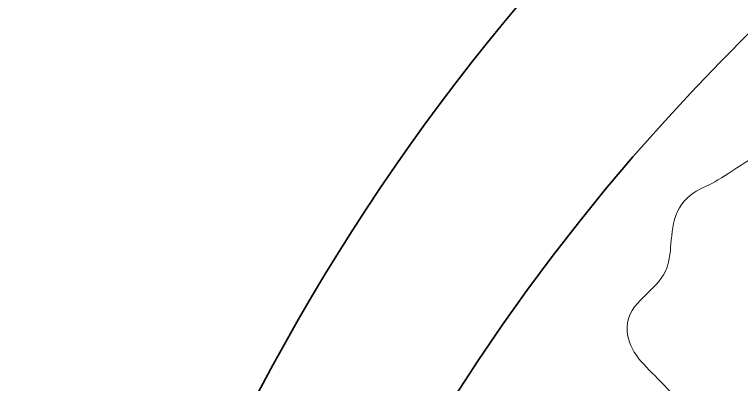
# Model space of a CAD drawing. Header units: millimetres. Extents: x -187 to 113, y -78 to 72.
# Drawn here: x -186.57 to -161.13, y 32.21 to 45.14 of the extents above; entities that cross this region are included whole.
import ezdxf

# ---------------------------------------------------------------- set-up
doc = ezdxf.new("R2010")
doc.units = ezdxf.units.MM
doc.header["$MEASUREMENT"] = 0
doc.layers.add('layer 1', color=7, linetype='Continuous')

msp = doc.modelspace()

# ---------------------------------------------------------------- linework, layer by layer
at = {"layer": 'layer 1', "color": 1, "lineweight": 35}
msp.add_open_spline([(38.43276, 72.15664), (38.43276, 72.15664), (-111.56738, 72.15664), (-111.56738, 72.15664), (-111.56738, 72.15664), (-152.98848, 72.15664), (-186.56732, 38.5779), (-186.56732, -2.84336), (-186.56732, -2.84336), (-186.56732, -44.26448), (-152.98848, -77.84336), (-111.56738, -77.84336), (-111.56738, -77.84336), (-111.56738, -77.84336), (38.43276, -77.84336), (38.43276, -77.84336), (38.43276, -77.84336), (79.85412, -77.84336), (113.43268, -44.26448), (113.43268, -2.84336), (113.43268, -2.84336), (113.43268, 38.5779), (79.85412, 72.15664), (38.43276, 72.15664)], degree=3, knots=[0, 0, 0, 0, 0.14285714, 0.14285714, 0.14285714, 0.14285715, 0.28571429, 0.28571429, 0.28571429, 0.2857143, 0.42857143, 0.42857143, 0.42857143, 0.42857144, 0.57142857, 0.57142857, 0.57142857, 0.57142858, 0.71428571, 0.71428571, 0.71428571, 0.71428572, 1, 1, 1, 1], dxfattribs=at)
msp.add_open_spline([(-117.87722, 66.47888), (-152.71358, 59.99508), (-179.22136, 33.43024), (-181.29874, 1.06578)], degree=3, dxfattribs=at)
at = {"layer": 'layer 1', "color": 1, "lineweight": 9}
msp.add_open_spline([(-158.81912, 28.5055), (-158.1998, 28.5055), (-157.54786, 28.55978), (-156.75976, 28.64114), (-156.75976, 28.64114), (-156.75976, 28.64114), (-156.58344, 28.65934), (-156.58344, 28.65934), (-156.58344, 28.65934), (-156.58344, 28.65934), (-156.71554, 28.77904), (-156.71554, 28.77904), (-156.71554, 28.77904), (-157.07316, 29.10292), (-157.46712, 29.36322), (-157.84822, 29.61498), (-157.84822, 29.61498), (-158.44612, 30.00998), (-159.01094, 30.38316), (-159.4547, 30.98412), (-159.4547, 30.98412), (-160.46884, 32.35822), (-160.44076, 35.16162), (-159.38946, 37.50502), (-159.38946, 37.50502), (-158.55074, 39.37476), (-157.26176, 40.51034), (-155.85334, 40.62062), (-155.85334, 40.62062), (-155.85334, 40.62062), (-155.21124, 40.67088), (-155.21124, 40.67088), (-155.21124, 40.67088), (-155.21124, 40.67088), (-155.84656, 40.77774), (-155.84656, 40.77774), (-155.84656, 40.77774), (-157.45936, 41.04904), (-158.6187, 41.05178), (-159.16568, 40.77756), (-159.16568, 40.77756), (-159.76702, 40.76624), (-160.68626, 40.16986), (-161.42634, 39.68998), (-161.42634, 39.68998), (-161.8093, 39.44156), (-162.13996, 39.22708), (-162.34332, 39.14658), (-162.34332, 39.14658), (-163.45914, 38.70396), (-163.5319, 37.86666), (-163.5963, 37.1279), (-163.5963, 37.1279), (-163.62212, 36.83186), (-163.64638, 36.5522), (-163.7313, 36.3045), (-163.7313, 36.3045), (-163.8581, 35.93292), (-164.14626, 35.65726), (-164.425, 35.3906), (-164.425, 35.3906), (-164.74882, 35.08062), (-165.0548, 34.788), (-165.11238, 34.36338), (-165.11238, 34.36338), (-165.22036, 33.5639), (-164.7011, 33.04926), (-164.15096, 32.50416), (-164.15096, 32.50416), (-163.92642, 32.28184), (-163.69438, 32.05182), (-163.48804, 31.78976), (-163.48804, 31.78976), (-163.20492, 31.42958), (-163.01362, 31.0187), (-162.84486, 30.65604), (-162.84486, 30.65604), (-162.7188, 30.38522), (-162.6101, 30.15132), (-162.48736, 29.9948), (-162.48736, 29.9948), (-161.67708, 28.9649), (-160.54604, 28.5055), (-158.81912, 28.5055)], degree=3, knots=[0, 0, 0, 0, 0.04545455, 0.04545455, 0.04545455, 0.04545456, 0.09090909, 0.09090909, 0.09090909, 0.0909091, 0.13636364, 0.13636364, 0.13636364, 0.13636365, 0.18181818, 0.18181818, 0.18181818, 0.18181819, 0.22727273, 0.22727273, 0.22727273, 0.22727274, 0.27272727, 0.27272727, 0.27272727, 0.27272728, 0.31818182, 0.31818182, 0.31818182, 0.31818183, 0.36363636, 0.36363636, 0.36363636, 0.36363637, 0.40909091, 0.40909091, 0.40909091, 0.40909092, 0.45454545, 0.45454545, 0.45454545, 0.45454546, 0.5, 0.5, 0.5, 0.50000001, 0.54545455, 0.54545455, 0.54545455, 0.54545456, 0.59090909, 0.59090909, 0.59090909, 0.5909091, 0.63636364, 0.63636364, 0.63636364, 0.63636365, 0.68181818, 0.68181818, 0.68181818, 0.68181819, 0.72727273, 0.72727273, 0.72727273, 0.72727274, 0.77272727, 0.77272727, 0.77272727, 0.77272728, 0.81818182, 0.81818182, 0.81818182, 0.81818183, 0.86363636, 0.86363636, 0.86363636, 0.86363637, 0.90909091, 0.90909091, 0.90909091, 0.90909092, 1, 1, 1, 1], dxfattribs=at)

doc.saveas('drawing.dxf')
